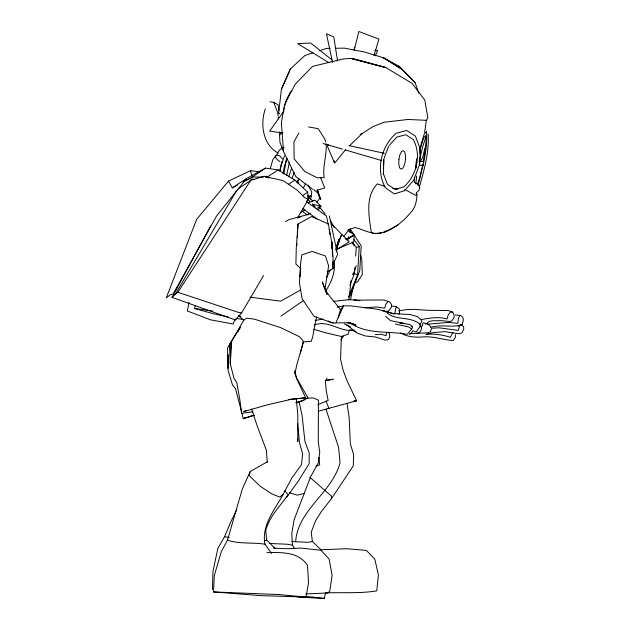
<?xml version="1.0" encoding="UTF-8"?>
<svg xmlns="http://www.w3.org/2000/svg" width="630" height="630" viewBox="0 0 630 630"><rect width="100%" height="100%" fill="white"/><g stroke="black" fill="none" stroke-linecap="round" stroke-linejoin="round"><path stroke-width="0.94" d="M212.499 589.538L212.909 571.725L217.83 548.462L224.564 536.728L230.352 522.9L236.778 509.646M313.614 329.23L325.883 332.876L341.381 336.467L340.562 359.179L343.011 369.873L346.728 380.048L356.588 400.774L318.559 411.154M334.16 260.773C335.632 272.152 331.451 282.461 325.214 291.698M383.371 168.556L383.733 159.296M383.355 174.471L383.938 159.492M419.682 159.067L419.462 164.745L413.697 180.133L404.421 190.796L394.246 193.89L385.292 187.693C375.614 169.872 381.04 146.231 396.246 133.213L406.697 130.481L415.43 136.127L420.1 148.656L419.911 153.389M419.667 164.942L420.257 149.94M455.459 334.75L455.348 337.373L453.277 340.546C443.528 339.893 433.724 336.223 423.596 336.869C415.737 337.593 407.413 337.097 400.53 332.868M266.829 552.652C281.24 552.329 298.62 551.565 307.487 565.417L308.543 582.758L306.023 597.082L261.371 595.657L213.531 591.94L214.287 575.686L221.272 551.659L227.493 540.154L242.251 489.187L250.189 471.547L267.372 461.758M299.935 277.05L300.534 264.135L301.786 254.898L312.047 251.457L325.411 255.922L328.616 265.836L325.001 288.934L327.057 294.486L322.347 281.799C324.938 293.131 334.073 300.605 340.436 309.755L338.145 317.748L335.727 323.151L331.624 322.686L313.961 316.26L302.093 298.691L299.423 282.586L300.455 269.349M296.927 245.401L297.029 243.464M297.321 237.636L297.667 230.84M297.762 228.903L298.006 224.052L311.63 216.523L328.474 224.004L330.033 234.439M325.671 592.901C342.641 592.216 360.108 593.665 376.779 590.869L378.402 575.017L374.811 559.117L366.408 550.415L346.594 548.714L321.056 549.777L312.401 541.516L311.22 532.224L315.346 521.215L321.41 511.481L331.388 498.732L331.522 496.204L309.897 477.343M348.863 296.344L357.564 274.798L359.25 246.614L354.013 239.628M270.372 168.32L272.869 159.5L275.168 156.76L275.231 155.681L277.806 155.153L279.681 155.823L282.594 159.043M312.622 189.315L295.832 176.605L283.563 151.704L281.35 122.874L284.602 104.43L295.218 84.184L312.551 66.386L343.318 58.929L350.839 58.385L385.93 67.615L412.067 83.333L424.801 100.138L427.88 117.975L426.329 120.306L424.612 132.442M298.006 224.052L296.25 248.582L295.895 264.088L300.849 268.514M348.847 300.108L351.123 280.358M349.839 285.264L354.406 273.546L354.824 267.734M355.659 256.127L356.281 247.417L352.17 241.92M278.169 118.865L278.31 117.085M278.578 113.526L281.421 89.239L290.336 69.048L304.896 55.511L312.984 52.841M422.769 323.418L422.604 325.34L421.297 327.316M415.477 168.682L416.572 158.752M280.634 134.733L280.83 132.835M414.209 181.905L414.674 177.384M415.847 183.826L416.666 176.03M416.272 193.056L416.966 194.544C416.776 201.309 415.209 208.294 410.201 213.153C400.798 224.107 387.67 234.643 372.488 233.399L371.141 231.556C368.983 215.72 364.998 196.686 377.315 183.897L384.969 186.417M283.823 174.108L286.414 159.343M336.286 251.685L337.034 245.078L338.775 239.557M415.729 168.682L416.115 166.115M282.917 173.73L284.484 165.824L287.067 158.437M310.645 199.308L311.755 192.016L308.062 185.133M338.263 244.81L339.082 239.487M291.777 541.414L295.635 541.745C297.872 509.379 332.317 492.833 340.05 462.68L338.57 447.324L326.057 409.398M423.195 161.847L425.116 150.79L426.171 140.183L425.597 135.623L423.525 138.293L419.863 150.389M415.642 168.084L416.147 165.273M283.516 111.982L283.87 110.085M280.216 170.454L281.185 165.194L284.539 155.775M188.976 302.353L187.37 310.992L210.633 319.867L233.179 324.017L234.84 319.434M386.631 332.538L386.048 335.648L381.433 334.333L375.354 334.554M297.415 596.949L323.174 598.5L324.426 598.279L325.505 592.633M295.092 372.936L296.848 364.62L303.369 341.901L302.298 339.83L299.313 336.633L280.641 327.639L254.599 319.197L246.81 318.189L244.038 319.82L227.493 348.099L228.265 368.259L227.95 354.698M350.477 299.849L353.162 287.327M286.682 175.25L289.414 162.256M354.099 49.951L354.753 47.132M422.714 164.611L419.612 178.038L417.399 184.921M349.524 329.71L348.099 334.183L341.381 336.467M419.753 148.774L424.077 134.466L426.463 131.371C427.88 149.491 422.572 167.659 418.06 185.094M419.304 161.138L422.691 146.758L425.919 136.797M387.403 313.204C396.868 320.875 411.508 315.898 420.407 324.781L419.966 326.694L416.107 332.057L412.681 330.655M424.943 148.034L422.651 157.595L420.084 161.689M284.043 109.132L284.469 107.399M284.894 105.667L286.177 100.469L290.296 92.051L291.918 91.129M354.249 50.069L358.84 31.5L378.913 39.084L374.007 55.519M279.57 171.084L282.09 161.311M250.189 471.547L249.141 475.619L260.497 486.447L271.829 493.912L279.673 497.046L283.012 494.605L291.721 478.17L301.542 464.586L302.613 453.545L299.486 442.803L297.643 423.415M316.496 316.89L312.59 337.334L311.228 341.255L303.369 341.901L300.384 353.241M265.325 108.832C259.954 124.149 262.86 144.939 278.31 153.169M336.215 249.204L338.869 239.479M227.942 316.89L213.98 313.905L194.457 308.44L195.308 305.637M291.627 168.068L288.737 176.912M353.454 274.318L356.21 265.592M419.218 187.433C424.163 170.147 429.361 151.995 428.14 133.914M430.589 331.388L431.424 328.805M292.139 178.266L294.139 172.344M391.836 305.959L396.238 306.66L394.663 313.85L392.892 313.709M407.279 334.246L411.752 328.994L412.611 326.631L409.634 324.481L399.703 322.899L404.806 323.615L390.458 320.599L385.56 316.307M384.064 158.413L388.694 146.081M294.509 548.549L292.493 545.194L291.769 533.563L294.084 519.876L310.74 476.469L318.331 462.837L319.764 452.316L318.252 441.882L318.441 400.192L313.433 397.947L306.684 398.199M276.412 155.846C277.507 152.208 280.161 148.074 284.099 147.239M398.955 314.339L399.585 312.764L399.262 308.755L396.238 306.66M238.085 331.498L240.345 327.253L229.422 344.681L230.344 364.085L234.084 378.669L236.77 382.473L240.006 400.751L241.55 413.359L253.15 411.784M337.034 245.078L341.712 234.399L331.553 223.847M281.421 89.239L290.336 69.048M338.145 317.748L343.618 305.818L350.571 305.865L375.984 309.031L385.276 311.173L392.01 313.488L409.902 314.543L417.076 316.457L421.667 320.072L421.683 321.788L419.289 325.001M331.522 246.629L332.341 244.873L329.222 229.501M375.244 55.826L377.701 50.557L374.834 50.132M210.656 225.886L172.022 297.376L235.423 319.985L236.258 318.221M326.474 277.901L330.175 270.136M332.231 265.821L337.585 254.607L329.34 215.909M297.982 183.574L298.707 182.094L296.95 181.267L299.384 179.054L296.47 182.117M327.088 378.126L325.474 381.237L326.151 390.214L328.135 400.491L317.733 404.728M303.432 187.756L305.684 183.558M298.841 133.009L293.934 142.01L294.155 158.807L304.802 171.533L317.268 177.817L324.19 177.629C322.324 166.265 327.12 154.956 326.135 143.719M352.54 274.593L353.477 272.9M283.012 494.605C274.593 510.087 261.285 525.294 264.986 544.226L271.648 553.502M235.423 319.985L241.668 312.779L263.584 275.538M297.454 217.98L308.409 199.356L307.684 192.158L294.856 180.093L278.208 169.927L265.514 168.108L246.606 178.44L232.281 187.897L228.54 181.062L250.472 170.691L259.253 171.777M172.022 297.376L175.061 294.557L236.809 190.307M341.003 340.027L343.271 336.247M275.176 548.628L266.734 540.099L265.695 530.736C269.223 516.474 280.051 506.26 288.201 494.684L284.65 490.754M412.626 331.482L409.594 334.561M175.061 294.557L177.817 292.281L250.732 180.361L263.868 176.337L282.917 180.542L297.139 190.11L304.605 197.552L308.409 199.356L306.857 200.411M460.317 325.127L459.294 326.647L458.286 330.404L438.827 327.789L431.763 328.238M331.388 498.732L353.28 465.861L353.627 454.616L350.343 443.811L349.162 417.722L347.122 403.728M283.894 111.171L269.648 131.119L282.988 133.064M286.374 497.653L298.313 481.131L309.165 463.625L309.188 452.812L304.936 441.496L302.038 415.154L298.982 401.239M316.725 202.285L319.67 198.363L317.52 190.134L317.087 190.244L320.741 199.694L317.52 190.134M343.712 236.455L348.965 229.635L355.029 227.509C363.912 229.596 372.015 235.25 381.575 232.785M246.606 178.44L216.625 215.901L173.187 293.887L170.163 294.848L166.249 297.911L196.67 219.319L228.54 181.062M345.421 149.798L334.845 162.942L333.845 160.327M340.436 309.755L343.618 305.818L337.207 307.204M452.923 332.364L450.387 337.286C442.599 334.766 434.165 333.561 425.982 334.388L432.708 332.664L444.867 331.632L458.829 333.766L461.853 332.979L463.751 329.34L463.625 326.875L461.798 325.056M386.127 311.448L388.568 310.976L391.498 307.038L391.427 304.4L389.962 302.124L388.245 301.463L385.906 304.117L384.552 308.188L376.48 306.928L364.675 307.786M389.316 145.388L396.79 137.096L405.822 134.733L413.367 139.608C421.659 155.122 416.713 175.353 403.893 186.882L395.041 189.433L387.356 184.204L383.19 173.187M308.802 197.828L310.787 195.812L307.952 197.245M416.178 193.134L419.108 190.181L419.816 187.315L418.517 184.889M426.329 120.306L407.933 119.48L384.079 122.244L372.921 126.614L362.085 133.647L349.524 145.751M335.963 248.283L337.31 247.149M425.565 324.253L429.109 321.45L432.731 320.764L441.433 320.646L449.206 321.442M416.966 194.544L415.847 195.418L404.751 189.441M348.595 297.092L350.154 295.903L359.769 270.601L361.195 245.865L350.146 228.832M347.099 240.038L354.052 234.951L348.004 229.958M311.669 201.482L313.204 200.364M302.392 195.835L307.684 192.158M300.179 212.806L304.944 209.695M280.83 316.228L303.691 300.352M238.093 188.929L250.732 180.361M243.125 182.007L252.307 177.014L265.514 168.108M288.564 184.322L294.856 180.093M265.301 177.077L267.159 177.085L278.208 169.927M285.571 221.626L288.729 219.72L308.818 214.239M300.738 289.879L280.665 301.187L249.968 297.155M383.394 232.864L398.05 224.894M327.057 271.869L332.845 268.703L333.026 257.205L331.789 242.141L332.049 248.779M384.205 231.816L385.93 230.871M232.281 187.897L237.289 185.173M310.417 213.216L307.101 214.893L302.565 211.349M317.89 209.428L320.386 208.168L325.135 213.924M345.445 239.29L354.052 234.951L353.816 241.952L336.073 249.472M245.826 417.406L243.235 418.659L241.959 413.327M316.898 208.325L321.119 206.349L314.992 200.175L308.157 202.852M460.806 325.167L461.971 324.647L463.011 321.662L463.381 319.772L462.829 317.347L460.672 315.52L455.317 314.953M246.015 410.587L243.503 411.666L266.269 405.122L291.139 399.325L305.644 397.79L296.572 378.48L294.62 370.747M243.582 181.345L249.787 178.707L254.481 179.526M298.116 217.823L300.825 216.751M430.44 331.821L427.865 332.821L409.531 333.664M316.047 466.176L319.67 464.853L318.89 457.396M458.018 326.08L461.971 324.647C452.088 328.049 440.685 323.977 430.416 327.466M252.709 415.469L243.235 418.659L254.52 415.343M296.045 402.822L303.337 400.381L307.968 397.861L296.887 378.473L294.541 372.369M319.276 50.77L326.474 48.4L330.222 48.345M360.242 134.229L362.085 133.647M317.087 190.244L324.71 187.968L320.568 177.51M264.458 540.776L266.734 540.099M295.99 402.578L303.447 400.554L305.644 397.79L288.572 399.507M356.281 247.417L359.25 246.614M304.385 493.369L297.454 495.156L289.509 492.786M323.111 319.079L315.047 320.45M353.91 401.334L356.588 400.774L353.666 401.097M312.401 541.516L308.267 542.312L295.635 541.745M354.556 282.555L357.344 282.051L362.289 274.641L361.809 259.922L360.738 255.189M325.639 380.583L333.278 379.228L325.678 380.433M398.664 310.858L406.736 309.59L413.902 309.361L428.4 310.338L448.237 310.495L452.655 312.157L453.962 314.646L454.23 317.095L452.946 319.371L451.356 321.237L449.631 321.426M314.378 324.946C328.813 319.505 340.255 332.719 354.698 330.207M420.793 319.67C429.408 318.118 438.393 316.425 447.024 318.993L448.213 314.937L450.615 312L452.655 312.157M460.672 315.52L459.553 315.677L458.341 318.969L457.852 323.34L448.489 322.418L427.431 324.174M333.459 301.4L349.595 299.557L359.895 300.597L353.966 300.163L383.938 299.967L388.245 301.463M417.028 333.294L419.73 332.223L421.021 330.23L421.533 328.403L420.407 324.781M353.304 323.773L347.807 322.757L336.499 322.891M335.845 48.258L344.287 48.124L364.045 51.912L383.316 57.684L398.963 66.174L415.036 82.506L418.816 93.216M305.574 593.933L327.765 592.972L329.773 591.192L332.112 575.292L329.167 559.204L321.056 550.25L301.085 548.108L286.067 548.73L273.428 548.124M252.307 177.014L263.45 177.069M327.356 408.555L328.962 408.61L325.978 400.94M333.577 322.765L331.624 322.686L328.112 320.985M419.076 161.264L423.722 161.477L423.108 165.359L419.399 165.194M269.601 543.485L287.375 544.233L292.493 545.194M213.531 591.94L278.846 594.555L306.023 597.082M287.634 596.279L289.595 596.445M305.873 596.389L324.426 598.279M241.668 312.779L238.652 312.456L177.817 292.281M392.821 188.433L398.034 189.039M236.423 318.489L243.18 319.441M194.457 308.44L212.838 311.094M269.939 101.753L273.68 102.336L278.066 104.769L278.933 110.384M224.564 536.728L229.296 537.469M238.754 315.921L240.644 316.252M308.59 126.921L318.197 128.685L324.946 139.238L325.655 141.931M382.355 310.771L391.821 313.016M411.807 326.49L412.611 326.631M384.402 153.303L348.941 145.624M307.692 195.67L311.511 196.473M264.986 544.226C252.622 542.178 239.589 544.265 227.493 540.154M406.397 334.183C387.324 330.789 366.487 334.656 349.689 322.647L355.95 325.033M314.079 206.585L312.59 204.136L321.119 206.349M395.388 324.056L408.815 327.009L411.752 328.994M423.163 322.749L427.644 323.993L430.794 326.505M323.064 143.53L328.695 145.152M345.209 149.932L381.481 160.493M326.245 144.357L342.515 149.137M347.807 322.757L355.934 325.111M354.406 273.546L357.564 274.798M350.634 329.616L356.005 331.892M418.052 184.448L414.627 182.259M344.46 323.899L350.335 326.986L347.957 325.411M278.484 113.053L279.681 113.731M267.159 177.085L268.829 178.022M384.717 311.165L386.3 312.102M328.994 62.716L297.636 43.596L310.692 43.045L332.034 59.913M346.784 324.781L357.037 333.002L364.983 335.924L375.653 337.026L385.166 340.176L388.474 339.594L389.773 336.814L389.545 333.805L388.332 332.364M306.589 201.789L326.49 216.043L328.246 224.697M303.006 208.695L317.032 219.059M279.846 161.556L276.956 159.311L275.168 156.76M307.92 196.883L312.456 200.623M313.709 189.591L318.158 193.363M238.849 315.654L243.818 320.599M415.036 82.506L398.963 66.174M312.59 204.136L315.299 206.955M319.095 206.758L320.386 208.168M307.928 199.261L309.747 201.474M348.225 230.076L349.878 232.336M348.492 237.124L349.579 238.683M281.586 148.302L283.24 150.712M348.492 236.967L349.579 238.557M330.474 220.413L334.026 227.328M327.293 145.971L334.451 162.776M273.68 102.336L277.704 112.542L278.184 116.062M281.988 147.774L279.956 142.309L279.389 131.78M251.622 409.075L257.024 425.455L266.388 450.237L267.293 462.444M250.472 170.691L252.039 176.116M241.534 411.548L235.439 388.529L232.549 385.135L227.966 369.975L227.871 354.643M332.514 62.378L326.458 33.776L333.79 36.863L337.53 60.882M349.989 229.084L350.784 232.887M296.25 398.656L297.832 414.8L297.754 441.496L297.675 438.63M331.789 242.141L332.183 248.889M332.301 250.819L332.569 256.544M332.585 262.064L332.845 268.703L332.695 262.159M398.869 159.697L398.814 164.383L399.656 167.863L401.16 169.202L402.94 168.037C405.602 163.209 406.35 157.232 404.696 151.948L403.184 150.609L401.397 151.751L399.806 155.067L398.869 159.697M231.186 342.444L230.344 364.085L231.186 342.444M341.712 234.399L335.971 250.086L349.193 241.723L341.712 234.399M356.415 59.504L350.839 58.385L385.93 67.615L356.415 59.504M402.105 69.387L383.316 57.684L402.105 69.387M354.469 245.716L352.296 242.589L354.469 245.716"/></g></svg>
